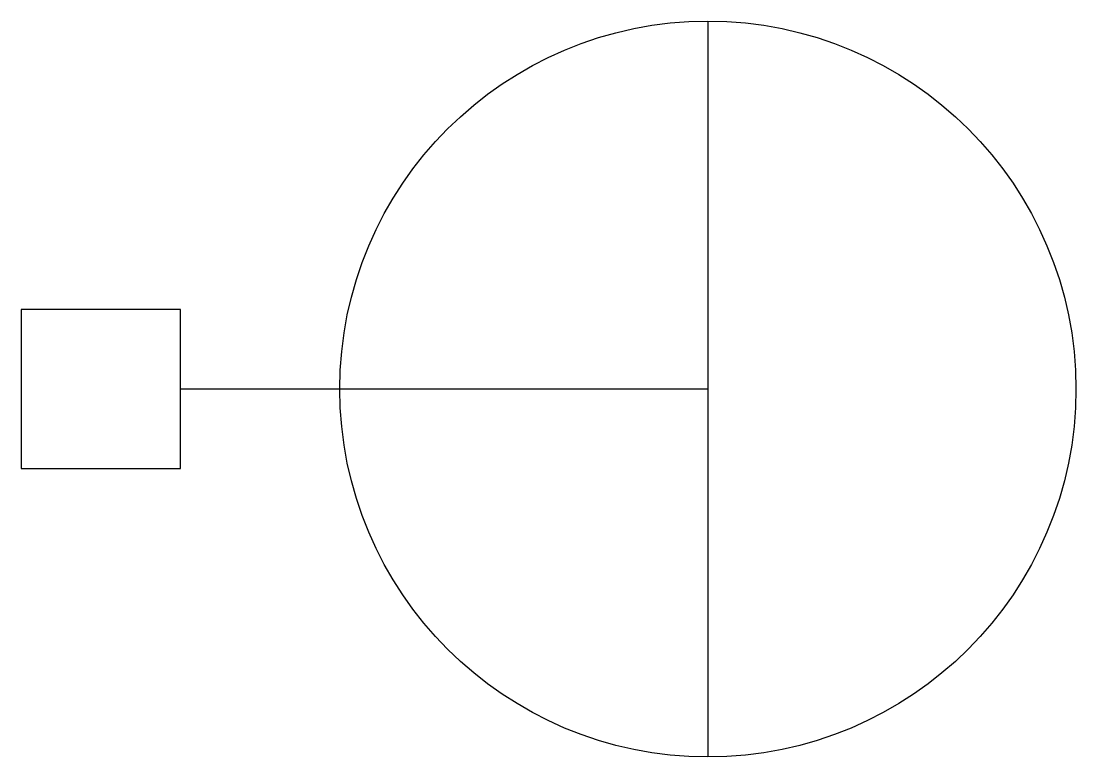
# Model space of a CAD drawing. Header units: millimetres. Extents: x -6080.699 to -6080.203, y -963.439 to -963.092.
import ezdxf

# ---------------------------------------------------------------- set-up
doc = ezdxf.new("R2010")
doc.units = ezdxf.units.MM
doc.layers.add('Tel_Símbolos', color=3, linetype='Continuous')

msp = doc.modelspace()

# ---------------------------------------------------------------- linework, layer by layer
at = {"layer": 'Tel_Símbolos', "color": 3}
for p, q in [((-6080.37624, -963.09245), (-6080.37624, -963.43886)), ((-6080.37624, -963.26566), (-6080.62445, -963.26566))]:
    msp.add_line(p, q, dxfattribs=at)
at = {"layer": 'Tel_Símbolos', "color": 2}
msp.add_lwpolyline([(-6080.69945, -963.30316), (-6080.62445, -963.30316), (-6080.62445, -963.22816), (-6080.69945, -963.22816)], close=True, dxfattribs=at)
at = {"layer": 'Tel_Símbolos', "color": 3}
msp.add_circle((-6080.37624, -963.26566), 0.17321, dxfattribs=at)

doc.saveas('drawing.dxf')
